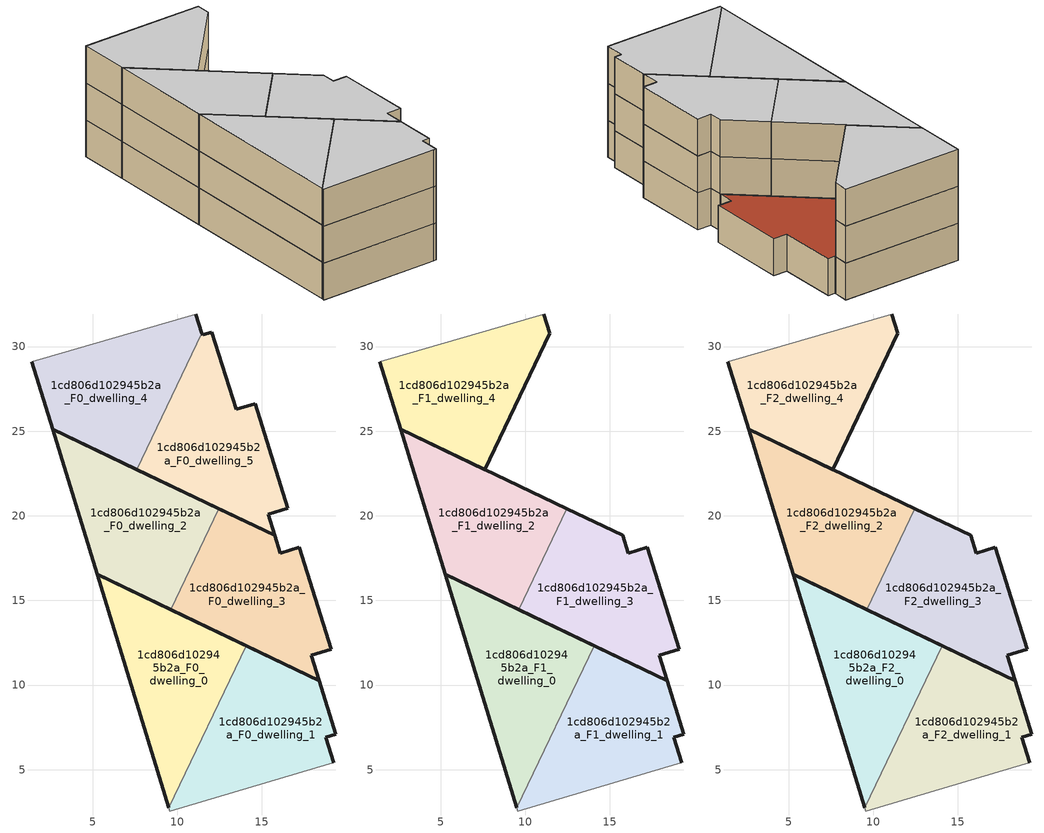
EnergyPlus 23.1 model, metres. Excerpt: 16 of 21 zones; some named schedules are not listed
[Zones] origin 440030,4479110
1cd806d102945b2a_F0_dwelling_0
 floor ground (EU_floor_Construction): 9.49,2.75 14.08,12.33 5.28,16.53 z0
 wall outside (EU_wall_Construction): 9.49,2.75 5.28,16.53 14.08,12.33 z0:3
 wall to 1cd806d102945b2a_F0_dwelling_1 (EU_wall_Construction): 14.08,12.33 9.49,2.75 z0:3
1cd806d102945b2a_F0_dwelling_1
 floor ground (EU_floor_Construction): 19.02,5.34 19.26,5.41 18.79,6.93 19.36,7.09 18.38,10.27 14.08,12.33 9.49,2.75 9.55,2.56 z0
 wall outside (EU_wall_Construction): 14.08,12.33 18.38,10.27 19.36,7.09 18.79,6.93 19.26,5.41 z0:3
 wall adiabatic (EU_wall_Construction): 19.26,5.41 19.02,5.34 9.55,2.56 9.49,2.75 z0:3
1cd806d102945b2a_F0_dwelling_2
 floor ground (EU_floor_Construction): 9.61,14.46 12.46,20.42 2.64,25.11 5.28,16.53 z0
 wall outside (EU_wall_Construction): 9.61,14.46 5.28,16.53 2.64,25.11 12.46,20.42 z0:3
 wall to 1cd806d102945b2a_F0_dwelling_3 (EU_wall_Construction): 12.46,20.42 9.61,14.46 z0:3
1cd806d102945b2a_F0_dwelling_3
 floor ground (EU_floor_Construction): 18.38,10.27 17.92,11.77 19.09,12.12 17.22,18.13 16.08,17.79 15.76,18.84 12.46,20.42 9.61,14.46 z0
 wall outside (EU_wall_Construction): 12.46,20.42 15.76,18.84 16.08,17.79 17.22,18.13 19.09,12.12 17.92,11.77 18.38,10.27 9.61,14.46 z0:3
1cd806d102945b2a_F0_dwelling_4
 floor ground (EU_floor_Construction): 7.62,22.73 11.47,30.79 11.11,31.92 1.41,29.11 2.64,25.11 z0
 wall outside (EU_wall_Construction): 7.62,22.73 2.64,25.11 1.41,29.11 / 11.11,31.92 11.47,30.79 z0:3
 wall adiabatic (EU_wall_Construction): 1.41,29.11 11.11,31.92 z0:3
 wall to 1cd806d102945b2a_F0_dwelling_5 (EU_wall_Construction): 11.47,30.79 7.62,22.73 z0:3
1cd806d102945b2a_F0_dwelling_5
 floor ground (EU_floor_Construction): 15.76,18.84 15.37,20.09 16.53,20.43 14.62,26.61 13.49,26.28 12.05,30.85 11.5,30.68 11.47,30.79 7.62,22.73 z0
 wall outside (EU_wall_Construction): 11.47,30.79 11.5,30.68 12.05,30.85 13.49,26.28 14.62,26.61 16.53,20.43 15.37,20.09 15.76,18.84 7.62,22.73 z0:3
 roof outside (EU_roof_Construction): 12.05,30.85 13.49,26.28 14.62,26.61 16.53,20.43 15.37,20.09 15.76,18.84 7.62,22.73 11.47,30.79 11.5,30.68 z3
1cd806d102945b2a_F1_dwelling_0
 floor to 1cd806d102945b2a_F0_dwelling_0 (EU_floor_Construction): 9.49,2.75 14.08,12.33 5.28,16.53 z3
 wall outside (EU_wall_Construction): 9.49,2.75 5.28,16.53 14.08,12.33 z3:6
 wall to 1cd806d102945b2a_F1_dwelling_1 (EU_wall_Construction): 14.08,12.33 9.49,2.75 z3:6
1cd806d102945b2a_F1_dwelling_1
 floor to 1cd806d102945b2a_F0_dwelling_1 (EU_floor_Construction): 19.02,5.34 19.26,5.41 18.79,6.93 19.36,7.09 18.38,10.27 14.08,12.33 9.49,2.75 9.55,2.56 z3
 wall outside (EU_wall_Construction): 14.08,12.33 18.38,10.27 19.36,7.09 18.79,6.93 19.26,5.41 z3:6
 wall adiabatic (EU_wall_Construction): 19.26,5.41 19.02,5.34 9.55,2.56 9.49,2.75 z3:6
1cd806d102945b2a_F1_dwelling_2
 floor to 1cd806d102945b2a_F0_dwelling_2 (EU_floor_Construction): 9.61,14.46 12.46,20.42 2.64,25.11 5.28,16.53 z3
 wall outside (EU_wall_Construction): 9.61,14.46 5.28,16.53 2.64,25.11 12.46,20.42 z3:6
 wall to 1cd806d102945b2a_F1_dwelling_3 (EU_wall_Construction): 12.46,20.42 9.61,14.46 z3:6
1cd806d102945b2a_F1_dwelling_3
 floor to 1cd806d102945b2a_F0_dwelling_3 (EU_floor_Construction): 18.38,10.27 17.92,11.77 19.09,12.12 17.22,18.13 16.08,17.79 15.76,18.84 12.46,20.42 9.61,14.46 z3
 wall outside (EU_wall_Construction): 12.46,20.42 15.76,18.84 16.08,17.79 17.22,18.13 19.09,12.12 17.92,11.77 18.38,10.27 9.61,14.46 z3:6
1cd806d102945b2a_F1_dwelling_4
 floor to 1cd806d102945b2a_F0_dwelling_4 (EU_floor_Construction): 7.62,22.73 11.47,30.79 11.11,31.92 1.41,29.11 2.64,25.11 z3
 wall outside (EU_wall_Construction): 11.11,31.92 11.47,30.79 7.62,22.73 2.64,25.11 1.41,29.11 z3:6
 wall adiabatic (EU_wall_Construction): 1.41,29.11 11.11,31.92 z3:6
1cd806d102945b2a_F2_dwelling_0
 floor to 1cd806d102945b2a_F1_dwelling_0 (EU_floor_Construction): 9.49,2.75 14.08,12.33 5.28,16.53 z6
 wall outside (EU_wall_Construction): 9.49,2.75 5.28,16.53 14.08,12.33 z6:9
 wall to 1cd806d102945b2a_F2_dwelling_1 (EU_wall_Construction): 14.08,12.33 9.49,2.75 z6:9
 ceiling to 1cd806d102945b2a_F3_dwelling_0 (EU_floor_Construction): 14.08,12.33 9.49,2.75 5.28,16.53 z9
1cd806d102945b2a_F2_dwelling_1
 floor to 1cd806d102945b2a_F1_dwelling_1 (EU_floor_Construction): 19.02,5.34 19.26,5.41 18.79,6.93 19.36,7.09 18.38,10.27 14.08,12.33 9.49,2.75 9.55,2.56 z6
 wall outside (EU_wall_Construction): 14.08,12.33 18.38,10.27 19.36,7.09 18.79,6.93 19.26,5.41 z6:9
 wall adiabatic (EU_wall_Construction): 19.26,5.41 19.02,5.34 9.55,2.56 9.49,2.75 z6:9
 ceiling to 1cd806d102945b2a_F3_dwelling_1 (EU_floor_Construction): 18.38,10.27 19.36,7.09 18.79,6.93 19.26,5.41 19.02,5.34 9.55,2.56 9.49,2.75 14.08,12.33 z9
1cd806d102945b2a_F2_dwelling_2
 floor to 1cd806d102945b2a_F1_dwelling_2 (EU_floor_Construction): 9.61,14.46 12.46,20.42 2.64,25.11 5.28,16.53 z6
 wall outside (EU_wall_Construction): 9.61,14.46 5.28,16.53 2.64,25.11 12.46,20.42 z6:9
 wall to 1cd806d102945b2a_F2_dwelling_3 (EU_wall_Construction): 12.46,20.42 9.61,14.46 z6:9
 ceiling to 1cd806d102945b2a_F3_dwelling_2 (EU_floor_Construction): 12.46,20.42 9.61,14.46 5.28,16.53 2.64,25.11 z9
1cd806d102945b2a_F2_dwelling_3
 floor to 1cd806d102945b2a_F1_dwelling_3 (EU_floor_Construction): 18.38,10.27 17.92,11.77 19.09,12.12 17.22,18.13 16.08,17.79 15.76,18.84 12.46,20.42 9.61,14.46 z6
 wall outside (EU_wall_Construction): 12.46,20.42 15.76,18.84 16.08,17.79 17.22,18.13 19.09,12.12 17.92,11.77 18.38,10.27 9.61,14.46 z6:9
 ceiling to 1cd806d102945b2a_F3_dwelling_3 (EU_floor_Construction): 17.22,18.13 19.09,12.12 17.92,11.77 18.38,10.27 9.61,14.46 12.46,20.42 15.76,18.84 16.08,17.79 z9
1cd806d102945b2a_F2_dwelling_4
 floor to 1cd806d102945b2a_F1_dwelling_4 (EU_floor_Construction): 7.62,22.73 11.47,30.79 11.11,31.92 1.41,29.11 2.64,25.11 z6
 wall outside (EU_wall_Construction): 11.11,31.92 11.47,30.79 7.62,22.73 2.64,25.11 1.41,29.11 z6:9
 wall adiabatic (EU_wall_Construction): 1.41,29.11 11.11,31.92 z6:9
 ceiling to 1cd806d102945b2a_F3_dwelling_4 (EU_floor_Construction): 11.11,31.92 11.47,30.79 7.62,22.73 2.64,25.11 1.41,29.11 z9
[Building]
EU S2 Campaign: North Axis=0; Terrain=City; Solar Distribution=FullExterior
[Site:Location]
Madrid: Latitude=40.5; Longitude=-3.5; Time Zone=1; Elevation=609
[SizingPeriod:WeatherFileDays]
AnnualSizingPeriod: Begin Month=1; Begin Day of Month=1; End Month=12; End Day of Month=31; Day of Week for Start Day=Monday; Use Weather File Daylight Saving Period=No; Use Weather File Rain and Snow Indicators=No
[MATERIAL]
EU_InternalMass_Material: Roughness=MediumRough; Thickness=0.1; Conductivity=1; Density=1800; Specific Heat=900; Thermal Absorptance=0.9; Solar Absorptance=0.7; Visible Absorptance=0.7
[MATERIAL:NOMASS] Roughness=MediumRough; Thermal Absorptance=0.9; Solar Absorptance=0.7; Visible Absorptance=0.7
Name | Thermal Resistance
EU_wall_NoMass | 1.60022
EU_roof_NoMass | 1.57597
EU_floor_NoMass | 0.470652
[CONSTRUCTION]
EU_wall_Construction: EU_wall_NoMass
EU_roof_Construction: EU_roof_NoMass
EU_floor_Construction: EU_floor_NoMass
EU_InternalMass_Construction: EU_InternalMass_Material
[ZONE] Type=1; Multiplier=1; Ceiling Height=autocalculate; Floor Area=autocalculate; Part of Total Floor Area=Yes
Name | Volume
1cd806d102945b2a_F0_dwelling_0; 1cd806d102945b2a_F1_dwelling_0; 1cd806d102945b2a_F2_dwelling_0 | 155.252
1cd806d102945b2a_F0_dwelling_1; 1cd806d102945b2a_F1_dwelling_1; 1cd806d102945b2a_F2_dwelling_1; 1cd806d102945b2a_F0_dwelling_4; 1cd806d102945b2a_F1_dwelling_4; 1cd806d102945b2a_F2_dwelling_4 | 155.234
1cd806d102945b2a_F0_dwelling_2; 1cd806d102945b2a_F1_dwelling_2; 1cd806d102945b2a_F2_dwelling_2 | 155.246
1cd806d102945b2a_F0_dwelling_3; 1cd806d102945b2a_F1_dwelling_3; 1cd806d102945b2a_F2_dwelling_3 | 155.23
1cd806d102945b2a_F0_dwelling_5 | 155.221
[INTERNALMASS] Construction=EU_InternalMass_Construction
Name | Zone or ZoneList | Surface Area
1cd806d102945b2a_F0_dwelling_0_EU_InternalMass | 1cd806d102945b2a_F0_dwelling_0 | 51.7421
1cd806d102945b2a_F0_dwelling_1_EU_InternalMass | 1cd806d102945b2a_F0_dwelling_1 | 51.7448
1cd806d102945b2a_F0_dwelling_2_EU_InternalMass | 1cd806d102945b2a_F0_dwelling_2 | 51.7489
1cd806d102945b2a_F0_dwelling_3_EU_InternalMass | 1cd806d102945b2a_F0_dwelling_3 | 51.7432
1cd806d102945b2a_F0_dwelling_4_EU_InternalMass | 1cd806d102945b2a_F0_dwelling_4 | 51.7446
1cd806d102945b2a_F0_dwelling_5_EU_InternalMass | 1cd806d102945b2a_F0_dwelling_5 | 51.7402
1cd806d102945b2a_F1_dwelling_0_EU_InternalMass | 1cd806d102945b2a_F1_dwelling_0 | 62.0952
1cd806d102945b2a_F1_dwelling_1_EU_InternalMass | 1cd806d102945b2a_F1_dwelling_1 | 62.0913
1cd806d102945b2a_F1_dwelling_2_EU_InternalMass | 1cd806d102945b2a_F1_dwelling_2 | 62.0896
1cd806d102945b2a_F1_dwelling_3_EU_InternalMass | 1cd806d102945b2a_F1_dwelling_3 | 62.0929
1cd806d102945b2a_F1_dwelling_4_EU_InternalMass | 1cd806d102945b2a_F1_dwelling_4 | 62.0914
1cd806d102945b2a_F2_dwelling_0_EU_InternalMass | 1cd806d102945b2a_F2_dwelling_0 | 62.0952
1cd806d102945b2a_F2_dwelling_1_EU_InternalMass | 1cd806d102945b2a_F2_dwelling_1 | 62.0913
1cd806d102945b2a_F2_dwelling_2_EU_InternalMass | 1cd806d102945b2a_F2_dwelling_2 | 62.0896
1cd806d102945b2a_F2_dwelling_3_EU_InternalMass | 1cd806d102945b2a_F2_dwelling_3 | 62.0929
1cd806d102945b2a_F2_dwelling_4_EU_InternalMass | 1cd806d102945b2a_F2_dwelling_4 | 62.0914
[OTHEREQUIPMENT] Fuel Type=Electricity; Design Level Calculation Method=Watts/Area; Power per Zone Floor Area=1; Fraction Latent=0; Fraction Radiant=0; Fraction Lost=0; Carbon Dioxide Generation Rate=0; EndUse Subcategory=EU_Step8_InternalGains
Name | Zone or ZoneList or Space or SpaceList | Schedule
EU_Step8_InternalGain_1cd806d102945b2a_F0_dwelling_0_f000 | 1cd806d102945b2a_F0_dwelling_0 | EU_Step8_GainSchedule_1cd806d102945b2a_F0_dwelling_0_f000
EU_Step8_InternalGain_1cd806d102945b2a_F0_dwelling_1_f000 | 1cd806d102945b2a_F0_dwelling_1 | EU_Step8_GainSchedule_1cd806d102945b2a_F0_dwelling_1_f000
EU_Step8_InternalGain_1cd806d102945b2a_F0_dwelling_2_f000 | 1cd806d102945b2a_F0_dwelling_2 | EU_Step8_GainSchedule_1cd806d102945b2a_F0_dwelling_2_f000
EU_Step8_InternalGain_1cd806d102945b2a_F0_dwelling_3_f000 | 1cd806d102945b2a_F0_dwelling_3 | EU_Step8_GainSchedule_1cd806d102945b2a_F0_dwelling_3_f000
EU_Step8_InternalGain_1cd806d102945b2a_F0_dwelling_4_f000 | 1cd806d102945b2a_F0_dwelling_4 | EU_Step8_GainSchedule_1cd806d102945b2a_F0_dwelling_4_f000
EU_Step8_InternalGain_1cd806d102945b2a_F0_dwelling_5_f000 | 1cd806d102945b2a_F0_dwelling_5 | EU_Step8_GainSchedule_1cd806d102945b2a_F0_dwelling_5_f000
EU_Step8_InternalGain_1cd806d102945b2a_F1_dwelling_0_f000 | 1cd806d102945b2a_F1_dwelling_0 | EU_Step8_GainSchedule_1cd806d102945b2a_F1_dwelling_0_f000
EU_Step8_InternalGain_1cd806d102945b2a_F1_dwelling_1_f000 | 1cd806d102945b2a_F1_dwelling_1 | EU_Step8_GainSchedule_1cd806d102945b2a_F1_dwelling_1_f000
EU_Step8_InternalGain_1cd806d102945b2a_F1_dwelling_2_f000 | 1cd806d102945b2a_F1_dwelling_2 | EU_Step8_GainSchedule_1cd806d102945b2a_F1_dwelling_2_f000
EU_Step8_InternalGain_1cd806d102945b2a_F1_dwelling_3_f000 | 1cd806d102945b2a_F1_dwelling_3 | EU_Step8_GainSchedule_1cd806d102945b2a_F1_dwelling_3_f000
EU_Step8_InternalGain_1cd806d102945b2a_F1_dwelling_4_f000 | 1cd806d102945b2a_F1_dwelling_4 | EU_Step8_GainSchedule_1cd806d102945b2a_F1_dwelling_4_f000
EU_Step8_InternalGain_1cd806d102945b2a_F2_dwelling_0_f000 | 1cd806d102945b2a_F2_dwelling_0 | EU_Step8_GainSchedule_1cd806d102945b2a_F2_dwelling_0_f000
EU_Step8_InternalGain_1cd806d102945b2a_F2_dwelling_1_f000 | 1cd806d102945b2a_F2_dwelling_1 | EU_Step8_GainSchedule_1cd806d102945b2a_F2_dwelling_1_f000
EU_Step8_InternalGain_1cd806d102945b2a_F2_dwelling_2_f000 | 1cd806d102945b2a_F2_dwelling_2 | EU_Step8_GainSchedule_1cd806d102945b2a_F2_dwelling_2_f000
EU_Step8_InternalGain_1cd806d102945b2a_F2_dwelling_3_f000 | 1cd806d102945b2a_F2_dwelling_3 | EU_Step8_GainSchedule_1cd806d102945b2a_F2_dwelling_3_f000
EU_Step8_InternalGain_1cd806d102945b2a_F2_dwelling_4_f000 | 1cd806d102945b2a_F2_dwelling_4 | EU_Step8_GainSchedule_1cd806d102945b2a_F2_dwelling_4_f000
[ZONEVENTILATION:DESIGNFLOWRATE] Schedule=EU_AlwaysOn; Design Flow Rate Calculation Method=AirChanges/Hour; Air Changes per Hour=0.480704; Ventilation Type=Natural; Fan Pressure Rise=0; Fan Total Efficiency=1; Constant Term Coefficient=1; Temperature Term Coefficient=0; Velocity Term Coefficient=0; Velocity Squared Term Coefficient=0; Minimum Indoor Temperature=-100; Maximum Indoor Temperature=100; Delta Temperature=-100; Minimum Outdoor Temperature=-100; Maximum Outdoor Temperature=100; Maximum Wind Speed=40
Name | Zone or ZoneList or Space or SpaceList
EU_ConstantAir_1cd806d102945b2a_F0_dwelling_0 | 1cd806d102945b2a_F0_dwelling_0
EU_ConstantAir_1cd806d102945b2a_F0_dwelling_1 | 1cd806d102945b2a_F0_dwelling_1
EU_ConstantAir_1cd806d102945b2a_F0_dwelling_2 | 1cd806d102945b2a_F0_dwelling_2
EU_ConstantAir_1cd806d102945b2a_F0_dwelling_3 | 1cd806d102945b2a_F0_dwelling_3
EU_ConstantAir_1cd806d102945b2a_F0_dwelling_4 | 1cd806d102945b2a_F0_dwelling_4
EU_ConstantAir_1cd806d102945b2a_F0_dwelling_5 | 1cd806d102945b2a_F0_dwelling_5
EU_ConstantAir_1cd806d102945b2a_F1_dwelling_0 | 1cd806d102945b2a_F1_dwelling_0
EU_ConstantAir_1cd806d102945b2a_F1_dwelling_1 | 1cd806d102945b2a_F1_dwelling_1
EU_ConstantAir_1cd806d102945b2a_F1_dwelling_2 | 1cd806d102945b2a_F1_dwelling_2
EU_ConstantAir_1cd806d102945b2a_F1_dwelling_3 | 1cd806d102945b2a_F1_dwelling_3
EU_ConstantAir_1cd806d102945b2a_F1_dwelling_4 | 1cd806d102945b2a_F1_dwelling_4
EU_ConstantAir_1cd806d102945b2a_F2_dwelling_0 | 1cd806d102945b2a_F2_dwelling_0
EU_ConstantAir_1cd806d102945b2a_F2_dwelling_1 | 1cd806d102945b2a_F2_dwelling_1
EU_ConstantAir_1cd806d102945b2a_F2_dwelling_2 | 1cd806d102945b2a_F2_dwelling_2
EU_ConstantAir_1cd806d102945b2a_F2_dwelling_3 | 1cd806d102945b2a_F2_dwelling_3
EU_ConstantAir_1cd806d102945b2a_F2_dwelling_4 | 1cd806d102945b2a_F2_dwelling_4
[HVACTEMPLATE:THERMOSTAT] Constant Heating Setpoint=20; Constant Cooling Setpoint=50
EU_HeatOnly_1cd806d102945b2a_F0_dwelling_0; EU_HeatOnly_1cd806d102945b2a_F0_dwelling_1; EU_HeatOnly_1cd806d102945b2a_F0_dwelling_2; EU_HeatOnly_1cd806d102945b2a_F0_dwelling_3; EU_HeatOnly_1cd806d102945b2a_F0_dwelling_4; EU_HeatOnly_1cd806d102945b2a_F0_dwelling_5; EU_HeatOnly_1cd806d102945b2a_F1_dwelling_0; EU_HeatOnly_1cd806d102945b2a_F1_dwelling_1; EU_HeatOnly_1cd806d102945b2a_F1_dwelling_2; EU_HeatOnly_1cd806d102945b2a_F1_dwelling_3; EU_HeatOnly_1cd806d102945b2a_F1_dwelling_4; EU_HeatOnly_1cd806d102945b2a_F2_dwelling_0; EU_HeatOnly_1cd806d102945b2a_F2_dwelling_1; EU_HeatOnly_1cd806d102945b2a_F2_dwelling_2; EU_HeatOnly_1cd806d102945b2a_F2_dwelling_3; EU_HeatOnly_1cd806d102945b2a_F2_dwelling_4; EU_HeatOnly_1cd806d102945b2a_F3_dwelling_0; EU_HeatOnly_1cd806d102945b2a_F3_dwelling_1; EU_HeatOnly_1cd806d102945b2a_F3_dwelling_2; EU_HeatOnly_1cd806d102945b2a_F3_dwelling_3; EU_HeatOnly_1cd806d102945b2a_F3_dwelling_4
[HVACTEMPLATE:ZONE:IDEALLOADSAIRSYSTEM] System Availability Schedule=EU_AlwaysOn; Maximum Heating Supply Air Temperature=50; Minimum Cooling Supply Air Temperature=13; Maximum Heating Supply Air Humidity Ratio=0.0156; Minimum Cooling Supply Air Humidity Ratio=0.0077; Heating Limit=NoLimit; Cooling Limit=NoLimit; Heating Availability Schedule=EU_AlwaysOn; Cooling Availability Schedule=EU_CoolingOff; Dehumidification Control Type=ConstantSensibleHeatRatio; Cooling Sensible Heat Ratio=0.7; Dehumidification Setpoint=60; Humidification Control Type=None; Humidification Setpoint=30; Outdoor Air Method=None; Outdoor Air Flow Rate per Person=0.00944; Outdoor Air Flow Rate per Zone Floor Area=0; Outdoor Air Flow Rate per Zone=0; Demand Controlled Ventilation Type=None; Outdoor Air Economizer Type=NoEconomizer; Heat Recovery Type=None; Sensible Heat Recovery Effectiveness=0.7; Latent Heat Recovery Effectiveness=0.65
Name | Template Thermostat
1cd806d102945b2a_F0_dwelling_0 | EU_HeatOnly_1cd806d102945b2a_F0_dwelling_0
1cd806d102945b2a_F0_dwelling_1 | EU_HeatOnly_1cd806d102945b2a_F0_dwelling_1
1cd806d102945b2a_F0_dwelling_2 | EU_HeatOnly_1cd806d102945b2a_F0_dwelling_2
1cd806d102945b2a_F0_dwelling_3 | EU_HeatOnly_1cd806d102945b2a_F0_dwelling_3
1cd806d102945b2a_F0_dwelling_4 | EU_HeatOnly_1cd806d102945b2a_F0_dwelling_4
1cd806d102945b2a_F0_dwelling_5 | EU_HeatOnly_1cd806d102945b2a_F0_dwelling_5
1cd806d102945b2a_F1_dwelling_0 | EU_HeatOnly_1cd806d102945b2a_F1_dwelling_0
1cd806d102945b2a_F1_dwelling_1 | EU_HeatOnly_1cd806d102945b2a_F1_dwelling_1
1cd806d102945b2a_F1_dwelling_2 | EU_HeatOnly_1cd806d102945b2a_F1_dwelling_2
1cd806d102945b2a_F1_dwelling_3 | EU_HeatOnly_1cd806d102945b2a_F1_dwelling_3
1cd806d102945b2a_F1_dwelling_4 | EU_HeatOnly_1cd806d102945b2a_F1_dwelling_4
1cd806d102945b2a_F2_dwelling_0 | EU_HeatOnly_1cd806d102945b2a_F2_dwelling_0
1cd806d102945b2a_F2_dwelling_1 | EU_HeatOnly_1cd806d102945b2a_F2_dwelling_1
1cd806d102945b2a_F2_dwelling_2 | EU_HeatOnly_1cd806d102945b2a_F2_dwelling_2
1cd806d102945b2a_F2_dwelling_3 | EU_HeatOnly_1cd806d102945b2a_F2_dwelling_3
1cd806d102945b2a_F2_dwelling_4 | EU_HeatOnly_1cd806d102945b2a_F2_dwelling_4
[SIZING:ZONE] Zone Cooling Design Supply Air Temperature Input Method=SupplyAirTemperature; Zone Cooling Design Supply Air Temperature=13; Zone Heating Design Supply Air Temperature Input Method=SupplyAirTemperature; Zone Heating Design Supply Air Temperature=50; Zone Cooling Design Supply Air Humidity Ratio=0.008; Zone Heating Design Supply Air Humidity Ratio=0.008; Cooling Design Air Flow Method=DesignDay; Cooling Design Air Flow Rate=0; Cooling Minimum Air Flow per Zone Floor Area=0.000762; Cooling Minimum Air Flow=0; Cooling Minimum Air Flow Fraction=0.2; Heating Design Air Flow Method=DesignDay; Heating Design Air Flow Rate=0; Heating Maximum Air Flow per Zone Floor Area=0.002032; Heating Maximum Air Flow=0.141576; Heating Maximum Air Flow Fraction=0.3; Account for Dedicated Outdoor Air System=No; Dedicated Outdoor Air System Control Strategy=NeutralSupplyAir; Dedicated Outdoor Air Low Setpoint Temperature for Design=autosize; Dedicated Outdoor Air High Setpoint Temperature for Design=autosize; Zone Load Sizing Method=Sensible Load Only No Latent Load; Zone Latent Cooling Design Supply Air Humidity Ratio Input Method=HumidityRatioDifference; Zone Cooling Design Supply Air Humidity Ratio Difference=0.005; Zone Latent Heating Design Supply Air Humidity Ratio Input Method=HumidityRatioDifference; Zone Humidification Design Supply Air Humidity Ratio Difference=0.005
1cd806d102945b2a_F0_dwelling_0; 1cd806d102945b2a_F0_dwelling_1; 1cd806d102945b2a_F0_dwelling_2; 1cd806d102945b2a_F0_dwelling_3; 1cd806d102945b2a_F0_dwelling_4; 1cd806d102945b2a_F0_dwelling_5; 1cd806d102945b2a_F1_dwelling_0; 1cd806d102945b2a_F1_dwelling_1; 1cd806d102945b2a_F1_dwelling_2; 1cd806d102945b2a_F1_dwelling_3; 1cd806d102945b2a_F1_dwelling_4; 1cd806d102945b2a_F2_dwelling_0; 1cd806d102945b2a_F2_dwelling_1; 1cd806d102945b2a_F2_dwelling_2; 1cd806d102945b2a_F2_dwelling_3; 1cd806d102945b2a_F2_dwelling_4
